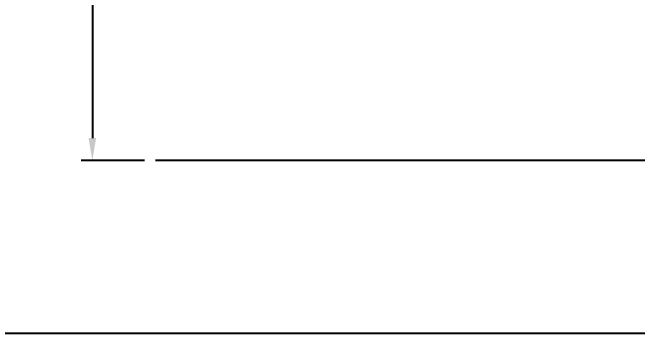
# Model space of a CAD drawing. Extents: x 229 to 3329, y -2295 to -195.
# Drawn here: x 1749 to 2305, y -2295 to -2010 of the extents above; entities that cross this region are included whole.
import ezdxf

# ---------------------------------------------------------------- set-up
doc = ezdxf.new("R2010")
doc.units = 0
doc.header["$LTSCALE"] = 500
doc.header["$MEASUREMENT"] = 0
doc.layers.get('DEFPOINTS').update_dxf_attribs({"linetype": 'CONTINUOUS'})
doc.layers.add('1', color=1, linetype='CONTINUOUS')
doc.layers.add('5', color=5, linetype='CONTINUOUS')
doc.styles.get("Standard").update_dxf_attribs({"font": 'NanumGothic.ttf'})
doc.dimstyles.new('Standard$0', dxfattribs={"dimtxt": 0.18, "dimasz": 0.18, "dimexe": 0.18, "dimexo": 0.0625, "dimgap": 0.09, "dimtad": 0, "dimtih": 1, "dimtoh": 1, "dimdec": 4, "dimzin": 0, "dimdsep": 46, "dimtxsty": 'Standard', "dimcen": 0.09, "dimadec": 0, "dimazin": 0, "dimtfac": 1, "dimtdec": 4, "dimtofl": 0, "dimtmove": 0, "dimatfit": 3, "dimfxl": 0, "dimtolj": 1, "dimtzin": 0, "dimarcsym": 0})

# ---------------------------------------------------------------- blocks, each defined once
blk = doc.blocks.new('*D46')
at = {"layer": '1', "color": 3, "lineweight": -2}
for p, q in [((1932.34, -1536.99), (1809.79, -1536.99)), ((1819.79, -1556.99), (1819.79, -2121.79)), ((1866.07, -2141.79), (1809.79, -2141.79))]:
    blk.add_line(p, q, dxfattribs=at)
at = {"layer": '1', "color": 3}
for points in [[(1816.46, -1556.99), (1823.12, -1556.99), (1819.79, -1536.99)], [(1816.46, -2121.79), (1823.12, -2121.79), (1819.79, -2141.79)]]:
    blk.add_solid(points, dxfattribs=at)
at = {"layer": 'DEFPOINTS', "color": 0}
for p in [(1942.34, -1536.99), (1819.79, -2141.79), (1876.07, -2141.79)]:
    blk.add_point(p, dxfattribs=at)
at = {"layer": '1', "color": 2, "insert": (1796.18, -1839.39), "char_height": 25, "attachment_point": 5, "rotation": 90}
blk.add_mtext('\\A1;605', dxfattribs=at)

msp = doc.modelspace()

# ---------------------------------------------------------------- linework, layer by layer
at = {"layer": '1'}
msp.add_line((2320.68013, -2141.79023), (1876.07117, -2141.79023), dxfattribs=at)
at = {"layer": '5'}
msp.add_lwpolyline([(228.97641, -195.43381), (3328.97641, -195.43381), (3328.97641, -2295.43381), (228.97641, -2295.43381)], close=True, dxfattribs=at)

# ---------------------------------------------------------------- dimensions: what is measured, and where the dimension line sits
at = {"layer": '1', "color": 2}
dim = msp.add_linear_dim(base=(1819.78994, -2141.79023), p1=(1942.34489, -1536.99449), p2=(1876.07117, -2141.79023), angle=90, dimstyle='Standard$0', override={"dimtxt": 25, "dimasz": 20, "dimexe": 10, "dimexo": 10, "dimgap": 10, "dimtad": 1, "dimtih": 0, "dimtoh": 0, "dimrnd": 1, "dimzin": 8, "dimcen": 0, "dimclrd": 3, "dimclre": 3, "dimclrt": 2, "dimtofl": 1, "dimarcsym": 1}, dxfattribs=at)
dim.commit()
dim.dimension.update_dxf_attribs({"geometry": '*D46', "text_midpoint": (1796.18121, -1839.39236)})

doc.saveas('drawing.dxf')
